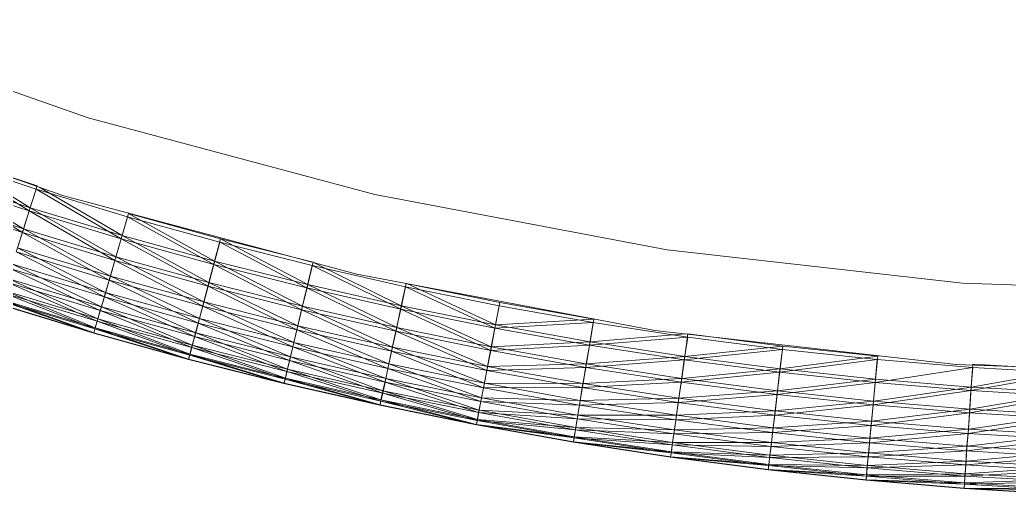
# Model space of a CAD drawing. Header units: millimetres. Extents: x -8546 to 211781, y -3000 to 31870.
# Drawn here: x -4469.49 to -4434.94, y 2509.88 to 2526.46 of the extents above; entities that cross this region are included whole.
import ezdxf

# ---------------------------------------------------------------- set-up
doc = ezdxf.new("R2010")
doc.units = ezdxf.units.MM
doc.layers.add('G-IMPT', color=8, linetype='Continuous', lineweight=9)
doc.layers.add('I-FURN', color=30, linetype='Continuous', lineweight=9)

# ---------------------------------------------------------------- blocks, each defined once
blk = doc.blocks.new('Artificial banana plant 1500mm - Family 4__C1-728657-Begane grond')
at = {"layer": 'G-IMPT'}
for p, q in [((-64.138, -130.414), (-54.338, -133.84)), ((-65.178, -133.068), (-55.188, -136.565)), ((-54.338, -133.84), (-44.328, -136.524)), ((-56.398, -137.094), (-59.328, -135.284)), ((-56.158, -136.327), (-59.328, -135.284)), ((-56.398, -137.094), (-59.328, -135.284)), ((-56.158, -136.327), (-59.328, -135.284)), ((-56.128, -136.213), (-59.288, -135.172)), ((-59.288, -135.172), (-56.368, -136.981)), ((-56.128, -136.213), (-59.288, -135.172)), ((-59.288, -135.172), (-56.368, -136.981)), ((-56.398, -137.094), (-59.588, -136.046)), ((-56.638, -137.843), (-59.588, -136.046)), ((-56.398, -137.094), (-59.588, -136.046)), ((-56.638, -137.843), (-59.588, -136.046)), ((-56.598, -137.719), (-59.548, -135.933)), ((-59.548, -135.933), (-56.368, -136.981)), ((-56.598, -137.719), (-59.548, -135.933)), ((-59.548, -135.933), (-56.368, -136.981)), ((-56.398, -137.094), (-56.158, -136.327)), ((-56.398, -137.094), (-56.158, -136.327)), ((-56.128, -136.213), (-56.368, -136.981)), ((-56.128, -136.213), (-56.368, -136.981)), ((-53.188, -138.067), (-56.158, -136.327)), ((-52.968, -137.294), (-56.158, -136.327)), ((-53.188, -138.067), (-56.158, -136.327)), ((-52.968, -137.294), (-56.158, -136.327)), ((-53.158, -137.952), (-56.033, -136.269)), ((-53.158, -137.952), (-56.033, -136.269)), ((-56.638, -137.843), (-59.848, -136.789)), ((-56.638, -137.843), (-59.848, -136.789)), ((-56.598, -137.719), (-59.798, -136.666)), ((-56.598, -137.719), (-59.798, -136.666)), ((-55.188, -136.565), (-44.958, -139.305)), ((-44.328, -136.524), (-34.128, -138.453)), ((-56.398, -137.094), (-56.638, -137.843)), ((-56.398, -137.094), (-56.638, -137.843)), ((-56.598, -137.719), (-56.368, -136.981)), ((-56.598, -137.719), (-56.368, -136.981)), ((-53.188, -138.067), (-56.398, -137.094)), ((-53.408, -138.821), (-56.398, -137.094)), ((-53.188, -138.067), (-56.398, -137.094)), ((-53.408, -138.821), (-56.398, -137.094)), ((-53.158, -137.952), (-56.368, -136.981)), ((-53.378, -138.696), (-56.368, -136.981)), ((-53.158, -137.952), (-56.368, -136.981)), ((-53.378, -138.696), (-56.368, -136.981)), ((-53.188, -138.067), (-52.968, -137.294)), ((-53.188, -138.067), (-52.968, -137.294)), ((-52.938, -137.179), (-53.158, -137.952)), ((-52.938, -137.179), (-53.158, -137.952)), ((-49.958, -138.963), (-52.968, -137.294)), ((-49.748, -138.185), (-52.968, -137.294)), ((-49.958, -138.963), (-52.968, -137.294)), ((-49.748, -138.185), (-52.968, -137.294)), ((-49.718, -138.07), (-52.938, -137.179)), ((-52.938, -137.179), (-49.928, -138.848)), ((-49.718, -138.07), (-52.938, -137.179)), ((-52.938, -137.179), (-49.928, -138.848)), ((-56.858, -138.527), (-56.638, -137.843)), ((-56.858, -138.527), (-56.638, -137.843)), ((-56.598, -137.719), (-56.808, -138.387)), ((-56.598, -137.719), (-56.808, -138.387)), ((-53.608, -139.51), (-56.638, -137.843)), ((-53.408, -138.821), (-56.638, -137.843)), ((-53.608, -139.51), (-56.638, -137.843)), ((-53.408, -138.821), (-56.638, -137.843)), ((-53.378, -138.696), (-56.598, -137.719)), ((-53.568, -139.369), (-56.598, -137.719)), ((-53.378, -138.696), (-56.598, -137.719)), ((-53.568, -139.369), (-56.598, -137.719)), ((-53.188, -138.067), (-53.408, -138.821)), ((-53.188, -138.067), (-53.408, -138.821)), ((-53.158, -137.952), (-53.378, -138.696)), ((-53.158, -137.952), (-53.378, -138.696)), ((-49.958, -138.963), (-53.188, -138.067)), ((-50.158, -139.722), (-53.188, -138.067)), ((-49.958, -138.963), (-53.188, -138.067)), ((-50.158, -139.722), (-53.188, -138.067)), ((-50.128, -139.597), (-53.158, -137.952)), ((-53.158, -137.952), (-49.928, -138.848)), ((-50.128, -139.597), (-53.158, -137.952)), ((-53.158, -137.952), (-49.928, -138.848)), ((-49.958, -138.963), (-49.748, -138.185)), ((-49.958, -138.963), (-49.748, -138.185)), ((-49.718, -138.07), (-49.928, -138.848)), ((-49.718, -138.07), (-49.928, -138.848)), ((-46.708, -139.784), (-49.748, -138.185)), ((-46.518, -139.001), (-49.748, -138.185)), ((-46.708, -139.784), (-49.748, -138.185)), ((-46.518, -139.001), (-49.748, -138.185)), ((-46.488, -138.886), (-49.718, -138.07)), ((-46.678, -139.668), (-49.718, -138.07)), ((-46.488, -138.886), (-49.718, -138.07)), ((-46.678, -139.668), (-49.718, -138.07)), ((-53.608, -139.51), (-56.858, -138.527)), ((-53.778, -140.1), (-56.858, -138.527)), ((-53.608, -139.51), (-56.858, -138.527)), ((-53.778, -140.1), (-56.858, -138.527)), ((-53.568, -139.369), (-56.808, -138.387)), ((-53.738, -139.944), (-56.808, -138.387)), ((-53.568, -139.369), (-56.808, -138.387)), ((-53.738, -139.944), (-56.808, -138.387)), ((-34.128, -138.453), (-23.818, -139.614)), ((-53.608, -139.51), (-53.408, -138.821)), ((-53.608, -139.51), (-53.408, -138.821)), ((-53.378, -138.696), (-53.568, -139.369)), ((-53.378, -138.696), (-53.568, -139.369)), ((-50.338, -140.416), (-53.408, -138.821)), ((-50.158, -139.722), (-53.408, -138.821)), ((-50.338, -140.416), (-53.408, -138.821)), ((-50.158, -139.722), (-53.408, -138.821)), ((-50.128, -139.597), (-53.378, -138.696)), ((-53.378, -138.696), (-50.308, -140.274)), ((-50.128, -139.597), (-53.378, -138.696)), ((-53.378, -138.696), (-50.308, -140.274)), ((-50.128, -139.597), (-49.928, -138.848)), ((-50.128, -139.597), (-49.928, -138.848)), ((-46.678, -139.668), (-49.928, -138.848)), ((-46.858, -140.421), (-49.928, -138.848)), ((-46.678, -139.668), (-49.928, -138.848)), ((-46.858, -140.421), (-49.928, -138.848)), ((-53.918, -140.571), (-57.038, -139.113)), ((-53.778, -140.1), (-57.038, -139.113)), ((-53.918, -140.571), (-57.038, -139.113)), ((-53.778, -140.1), (-57.038, -139.113)), ((-53.738, -139.944), (-56.988, -138.958)), ((-53.878, -140.442), (-56.988, -138.958)), ((-53.738, -139.944), (-56.988, -138.958)), ((-53.878, -140.442), (-56.988, -138.958)), ((-49.958, -138.963), (-50.158, -139.722)), ((-49.958, -138.963), (-50.158, -139.722)), ((-46.708, -139.784), (-49.958, -138.963)), ((-46.888, -140.547), (-49.958, -138.963)), ((-46.708, -139.784), (-49.958, -138.963)), ((-46.888, -140.547), (-49.958, -138.963)), ((-46.708, -139.784), (-46.518, -139.001)), ((-46.708, -139.784), (-46.518, -139.001)), ((-46.488, -138.886), (-46.678, -139.668)), ((-46.488, -138.886), (-46.678, -139.668)), ((-43.428, -140.528), (-46.518, -139.001)), ((-43.258, -139.741), (-46.518, -139.001)), ((-43.428, -140.528), (-46.518, -139.001)), ((-43.258, -139.741), (-46.518, -139.001)), ((-46.449, -138.905), (-43.408, -140.412)), ((-46.449, -138.905), (-43.408, -140.412)), ((-53.878, -140.442), (-57.148, -139.452)), ((-54.008, -140.866), (-57.148, -139.452)), ((-53.878, -140.442), (-57.148, -139.452)), ((-54.008, -140.866), (-57.148, -139.452)), ((-53.608, -139.51), (-53.778, -140.1)), ((-53.608, -139.51), (-53.778, -140.1)), ((-53.568, -139.369), (-53.738, -139.944)), ((-53.568, -139.369), (-53.738, -139.944)), ((-50.338, -140.416), (-53.608, -139.51)), ((-50.498, -141.01), (-53.608, -139.51)), ((-50.338, -140.416), (-53.608, -139.51)), ((-50.498, -141.01), (-53.608, -139.51)), ((-50.458, -140.853), (-53.568, -139.369)), ((-53.568, -139.369), (-50.308, -140.274)), ((-50.458, -140.853), (-53.568, -139.369)), ((-53.568, -139.369), (-50.308, -140.274)), ((-44.958, -139.305), (-34.558, -141.273)), ((-54.008, -140.866), (-57.278, -139.874)), ((-54.098, -141.179), (-57.278, -139.874)), ((-54.008, -140.866), (-57.278, -139.874)), ((-54.098, -141.179), (-57.278, -139.874)), ((-53.918, -140.571), (-57.188, -139.581)), ((-54.028, -140.944), (-57.188, -139.581)), ((-53.918, -140.571), (-57.188, -139.581)), ((-54.028, -140.944), (-57.188, -139.581)), ((-50.338, -140.416), (-50.158, -139.722)), ((-50.338, -140.416), (-50.158, -139.722)), ((-50.128, -139.597), (-50.308, -140.274)), ((-50.128, -139.597), (-50.308, -140.274)), ((-47.058, -141.245), (-50.158, -139.722)), ((-46.888, -140.547), (-50.158, -139.722)), ((-47.058, -141.245), (-50.158, -139.722)), ((-46.888, -140.547), (-50.158, -139.722)), ((-46.858, -140.421), (-50.128, -139.597)), ((-47.018, -141.102), (-50.128, -139.597)), ((-46.858, -140.421), (-50.128, -139.597)), ((-47.018, -141.102), (-50.128, -139.597)), ((-46.708, -139.784), (-46.888, -140.547)), ((-46.708, -139.784), (-46.888, -140.547)), ((-46.678, -139.668), (-46.858, -140.421)), ((-46.678, -139.668), (-46.858, -140.421)), ((-43.428, -140.528), (-46.708, -139.784)), ((-43.598, -141.296), (-46.708, -139.784)), ((-43.428, -140.528), (-46.708, -139.784)), ((-43.598, -141.296), (-46.708, -139.784)), ((-43.568, -141.169), (-46.678, -139.668)), ((-46.678, -139.668), (-43.408, -140.412)), ((-43.568, -141.169), (-46.678, -139.668)), ((-46.678, -139.668), (-43.408, -140.412)), ((-43.428, -140.528), (-43.258, -139.741)), ((-43.428, -140.528), (-43.258, -139.741)), ((-43.238, -139.625), (-43.408, -140.412)), ((-43.238, -139.625), (-43.408, -140.412)), ((-40.148, -141.195), (-43.258, -139.741)), ((-39.988, -140.405), (-43.258, -139.741)), ((-40.148, -141.195), (-43.258, -139.741)), ((-39.988, -140.405), (-43.258, -139.741)), ((-39.968, -140.288), (-43.238, -139.625)), ((-39.968, -140.288), (-43.238, -139.625)), ((-40.118, -141.078), (-43.22, -139.633)), ((-40.118, -141.078), (-43.22, -139.633)), ((-23.818, -139.614), (-13.458, -140.002)), ((-54.108, -141.218), (-57.388, -140.223)), ((-54.148, -141.361), (-57.388, -140.223)), ((-54.108, -141.218), (-57.388, -140.223)), ((-54.148, -141.361), (-57.388, -140.223)), ((-54.098, -141.179), (-57.378, -140.184)), ((-54.148, -141.349), (-57.378, -140.184)), ((-54.098, -141.179), (-57.378, -140.184)), ((-54.148, -141.349), (-57.378, -140.184)), ((-54.108, -141.218), (-57.308, -139.951)), ((-54.028, -140.944), (-57.308, -139.951)), ((-54.108, -141.218), (-57.308, -139.951)), ((-54.028, -140.944), (-57.308, -139.951)), ((-53.918, -140.571), (-53.778, -140.1)), ((-53.918, -140.571), (-53.778, -140.1)), ((-53.738, -139.944), (-53.878, -140.442)), ((-53.738, -139.944), (-53.878, -140.442)), ((-50.628, -141.484), (-53.778, -140.1)), ((-50.498, -141.01), (-53.778, -140.1)), ((-50.628, -141.484), (-53.778, -140.1)), ((-50.498, -141.01), (-53.778, -140.1)), ((-50.458, -140.853), (-53.738, -139.944)), ((-53.738, -139.944), (-50.588, -141.354)), ((-50.458, -140.853), (-53.738, -139.944)), ((-53.738, -139.944), (-50.588, -141.354)), ((-54.148, -141.361), (-57.438, -140.364)), ((-54.148, -141.361), (-57.438, -140.364)), ((-54.148, -141.349), (-57.428, -140.353)), ((-54.148, -141.361), (-57.428, -140.353)), ((-54.148, -141.349), (-57.428, -140.353)), ((-54.148, -141.361), (-57.428, -140.353)), ((-53.918, -140.571), (-54.028, -140.944)), ((-53.918, -140.571), (-54.028, -140.944)), ((-53.878, -140.442), (-54.008, -140.866)), ((-53.878, -140.442), (-54.008, -140.866)), ((-50.728, -141.86), (-53.918, -140.571)), ((-53.918, -140.571), (-50.628, -141.484)), ((-50.728, -141.86), (-53.918, -140.571)), ((-53.918, -140.571), (-50.628, -141.484)), ((-53.878, -140.442), (-50.708, -141.781)), ((-53.878, -140.442), (-50.588, -141.354)), ((-53.878, -140.442), (-50.708, -141.781)), ((-53.878, -140.442), (-50.588, -141.354)), ((-50.338, -140.416), (-50.498, -141.01)), ((-50.338, -140.416), (-50.498, -141.01)), ((-50.458, -140.853), (-50.308, -140.274)), ((-50.458, -140.853), (-50.308, -140.274)), ((-47.058, -141.245), (-50.338, -140.416)), ((-47.198, -141.843), (-50.338, -140.416)), ((-47.058, -141.245), (-50.338, -140.416)), ((-47.198, -141.843), (-50.338, -140.416)), ((-47.018, -141.102), (-50.308, -140.274)), ((-47.158, -141.685), (-50.308, -140.274)), ((-47.018, -141.102), (-50.308, -140.274)), ((-47.158, -141.685), (-50.308, -140.274)), ((-47.058, -141.245), (-46.888, -140.547)), ((-47.058, -141.245), (-46.888, -140.547)), ((-46.858, -140.421), (-47.018, -141.102)), ((-46.858, -140.421), (-47.018, -141.102)), ((-43.748, -141.997), (-46.888, -140.547)), ((-43.598, -141.296), (-46.888, -140.547)), ((-43.748, -141.997), (-46.888, -140.547)), ((-43.598, -141.296), (-46.888, -140.547)), ((-43.568, -141.169), (-46.858, -140.421)), ((-46.858, -140.421), (-43.718, -141.854)), ((-43.568, -141.169), (-46.858, -140.421)), ((-46.858, -140.421), (-43.718, -141.854)), ((-43.428, -140.528), (-43.598, -141.296)), ((-43.428, -140.528), (-43.598, -141.296)), ((-43.568, -141.169), (-43.408, -140.412)), ((-43.568, -141.169), (-43.408, -140.412)), ((-40.288, -141.967), (-43.428, -140.528)), ((-40.148, -141.195), (-43.428, -140.528)), ((-40.288, -141.967), (-43.428, -140.528)), ((-40.148, -141.195), (-43.428, -140.528)), ((-40.268, -141.839), (-43.408, -140.412)), ((-40.118, -141.078), (-43.408, -140.412)), ((-40.268, -141.839), (-43.408, -140.412)), ((-40.118, -141.078), (-43.408, -140.412)), ((-40.148, -141.195), (-39.988, -140.405)), ((-40.148, -141.195), (-39.988, -140.405)), ((-39.968, -140.288), (-40.118, -141.078)), ((-39.968, -140.288), (-40.118, -141.078)), ((-39.988, -140.405), (-36.708, -140.991)), ((-39.988, -140.405), (-36.708, -140.991)), ((-39.968, -140.288), (-36.688, -140.874)), ((-39.968, -140.288), (-36.688, -140.874)), ((-54.108, -141.218), (-54.028, -140.944)), ((-54.108, -141.218), (-54.028, -140.944)), ((-54.008, -140.866), (-54.098, -141.179)), ((-54.008, -140.866), (-54.098, -141.179)), ((-50.798, -142.136), (-54.028, -140.944)), ((-50.728, -141.86), (-54.028, -140.944)), ((-50.798, -142.136), (-54.028, -140.944)), ((-50.728, -141.86), (-54.028, -140.944)), ((-54.008, -140.866), (-50.708, -141.781)), ((-54.008, -140.866), (-50.788, -142.096)), ((-54.008, -140.866), (-50.708, -141.781)), ((-54.008, -140.866), (-50.788, -142.096)), ((-50.458, -140.853), (-50.588, -141.354)), ((-50.458, -140.853), (-50.588, -141.354)), ((-47.158, -141.685), (-50.458, -140.853)), ((-47.278, -142.189), (-50.458, -140.853)), ((-47.158, -141.685), (-50.458, -140.853)), ((-47.278, -142.189), (-50.458, -140.853)), ((-36.688, -140.874), (-40.118, -141.078)), ((-36.688, -140.874), (-40.118, -141.078)), ((-36.688, -140.874), (-36.818, -141.668)), ((-36.688, -140.874), (-36.818, -141.668)), ((-54.098, -141.179), (-54.148, -141.349)), ((-54.098, -141.179), (-54.148, -141.349)), ((-54.108, -141.218), (-54.148, -141.361)), ((-54.108, -141.218), (-54.148, -141.361)), ((-50.838, -142.279), (-54.108, -141.218)), ((-54.108, -141.218), (-50.798, -142.136)), ((-50.838, -142.279), (-54.108, -141.218)), ((-54.108, -141.218), (-50.798, -142.136)), ((-54.098, -141.179), (-50.838, -142.267)), ((-54.098, -141.179), (-50.788, -142.096)), ((-54.098, -141.179), (-50.838, -142.267)), ((-54.098, -141.179), (-50.788, -142.096)), ((-50.628, -141.484), (-50.498, -141.01)), ((-50.628, -141.484), (-50.498, -141.01)), ((-47.308, -142.32), (-50.498, -141.01)), ((-47.198, -141.843), (-50.498, -141.01)), ((-47.308, -142.32), (-50.498, -141.01)), ((-47.198, -141.843), (-50.498, -141.01)), ((-47.058, -141.245), (-47.198, -141.843)), ((-47.058, -141.245), (-47.198, -141.843)), ((-47.018, -141.102), (-47.158, -141.685)), ((-47.018, -141.102), (-47.158, -141.685)), ((-43.748, -141.997), (-47.058, -141.245)), ((-43.878, -142.598), (-47.058, -141.245)), ((-43.748, -141.997), (-47.058, -141.245)), ((-43.878, -142.598), (-47.058, -141.245)), ((-43.848, -142.439), (-47.018, -141.102)), ((-47.018, -141.102), (-43.718, -141.854)), ((-43.848, -142.439), (-47.018, -141.102)), ((-47.018, -141.102), (-43.718, -141.854)), ((-43.748, -141.997), (-43.598, -141.296)), ((-43.748, -141.997), (-43.598, -141.296)), ((-43.568, -141.169), (-43.718, -141.854)), ((-43.568, -141.169), (-43.718, -141.854)), ((-40.428, -142.671), (-43.598, -141.296)), ((-40.288, -141.967), (-43.598, -141.296)), ((-40.428, -142.671), (-43.598, -141.296)), ((-40.288, -141.967), (-43.598, -141.296)), ((-40.268, -141.839), (-43.568, -141.169)), ((-40.398, -142.527), (-43.568, -141.169)), ((-40.268, -141.839), (-43.568, -141.169)), ((-40.398, -142.527), (-43.568, -141.169)), ((-40.288, -141.967), (-40.148, -141.195)), ((-40.288, -141.967), (-40.148, -141.195)), ((-40.268, -141.839), (-40.118, -141.078)), ((-40.268, -141.839), (-40.118, -141.078)), ((-40.148, -141.195), (-36.708, -140.991)), ((-40.148, -141.195), (-36.708, -140.991)), ((-36.838, -141.785), (-40.148, -141.195)), ((-36.838, -141.785), (-40.148, -141.195)), ((-36.818, -141.668), (-40.118, -141.078)), ((-36.818, -141.668), (-40.118, -141.078)), ((-36.838, -141.785), (-36.708, -140.991)), ((-36.838, -141.785), (-36.708, -140.991)), ((-33.408, -141.501), (-36.708, -140.991)), ((-33.408, -141.501), (-36.708, -140.991)), ((-34.558, -141.273), (-24.038, -142.458)), ((-54.148, -141.349), (-50.838, -142.267)), ((-54.148, -141.349), (-50.838, -142.279)), ((-54.148, -141.349), (-54.148, -141.361)), ((-54.148, -141.349), (-50.838, -142.267)), ((-54.148, -141.349), (-50.838, -142.279)), ((-54.148, -141.349), (-54.148, -141.361)), ((-50.838, -142.279), (-54.148, -141.361)), ((-50.838, -142.279), (-54.148, -141.361)), ((-50.728, -141.86), (-50.628, -141.484)), ((-50.728, -141.86), (-50.628, -141.484)), ((-50.708, -141.781), (-50.588, -141.354)), ((-50.708, -141.781), (-50.588, -141.354)), ((-47.308, -142.32), (-50.628, -141.484)), ((-47.408, -142.698), (-50.628, -141.484)), ((-47.308, -142.32), (-50.628, -141.484)), ((-47.408, -142.698), (-50.628, -141.484)), ((-47.278, -142.189), (-50.588, -141.354)), ((-47.388, -142.619), (-50.588, -141.354)), ((-47.278, -142.189), (-50.588, -141.354)), ((-47.388, -142.619), (-50.588, -141.354)), ((-33.408, -141.501), (-36.838, -141.785)), ((-33.408, -141.501), (-36.838, -141.785)), ((-33.501, -141.392), (-36.818, -141.668)), ((-33.501, -141.392), (-36.818, -141.668)), ((-33.528, -142.298), (-33.408, -141.501)), ((-33.528, -142.298), (-33.408, -141.501)), ((-33.398, -141.383), (-33.508, -142.18)), ((-33.398, -141.383), (-33.508, -142.18)), ((-33.408, -141.501), (-30.098, -141.933)), ((-33.408, -141.501), (-30.098, -141.933)), ((-33.398, -141.383), (-30.088, -141.815)), ((-33.398, -141.383), (-30.088, -141.815)), ((-50.798, -142.136), (-50.728, -141.86)), ((-50.798, -142.136), (-50.728, -141.86)), ((-50.708, -141.781), (-50.788, -142.096)), ((-50.708, -141.781), (-50.788, -142.096)), ((-47.468, -142.975), (-50.728, -141.86)), ((-47.408, -142.698), (-50.728, -141.86)), ((-47.468, -142.975), (-50.728, -141.86)), ((-47.408, -142.698), (-50.728, -141.86)), ((-47.388, -142.619), (-50.708, -141.781)), ((-47.458, -142.935), (-50.708, -141.781)), ((-47.388, -142.619), (-50.708, -141.781)), ((-47.458, -142.935), (-50.708, -141.781)), ((-47.308, -142.32), (-47.198, -141.843)), ((-47.308, -142.32), (-47.198, -141.843)), ((-47.158, -141.685), (-47.278, -142.189)), ((-47.158, -141.685), (-47.278, -142.189)), ((-43.978, -143.078), (-47.198, -141.843)), ((-43.878, -142.598), (-47.198, -141.843)), ((-43.978, -143.078), (-47.198, -141.843)), ((-43.878, -142.598), (-47.198, -141.843)), ((-43.848, -142.439), (-47.158, -141.685)), ((-47.158, -141.685), (-43.948, -142.946)), ((-43.848, -142.439), (-47.158, -141.685)), ((-47.158, -141.685), (-43.948, -142.946)), ((-43.848, -142.439), (-43.718, -141.854)), ((-43.848, -142.439), (-43.718, -141.854)), ((-40.508, -143.115), (-43.718, -141.854)), ((-40.398, -142.527), (-43.718, -141.854)), ((-40.508, -143.115), (-43.718, -141.854)), ((-40.398, -142.527), (-43.718, -141.854)), ((-40.428, -142.671), (-40.288, -141.967)), ((-40.428, -142.671), (-40.288, -141.967)), ((-40.268, -141.839), (-40.398, -142.527)), ((-40.268, -141.839), (-40.398, -142.527)), ((-36.838, -141.785), (-40.288, -141.967)), ((-36.838, -141.785), (-40.288, -141.967)), ((-40.288, -141.967), (-36.968, -142.56)), ((-40.288, -141.967), (-36.968, -142.56)), ((-36.818, -141.668), (-40.268, -141.839)), ((-36.818, -141.668), (-40.268, -141.839)), ((-40.268, -141.839), (-36.948, -142.431)), ((-40.268, -141.839), (-36.948, -142.431)), ((-36.838, -141.785), (-36.968, -142.56)), ((-36.838, -141.785), (-36.968, -142.56)), ((-36.818, -141.668), (-36.948, -142.431)), ((-36.818, -141.668), (-36.948, -142.431)), ((-33.528, -142.298), (-36.838, -141.785)), ((-33.528, -142.298), (-36.838, -141.785)), ((-33.508, -142.18), (-36.818, -141.668)), ((-33.508, -142.18), (-36.818, -141.668)), ((-33.528, -142.298), (-30.098, -141.933)), ((-33.528, -142.298), (-30.098, -141.933)), ((-30.088, -141.815), (-33.508, -142.18)), ((-30.088, -141.815), (-33.508, -142.18)), ((-30.198, -142.732), (-30.098, -141.933)), ((-30.198, -142.732), (-30.098, -141.933)), ((-30.088, -141.815), (-30.178, -142.614)), ((-30.088, -141.815), (-30.178, -142.614)), ((-26.788, -142.287), (-30.098, -141.933)), ((-26.788, -142.287), (-30.098, -141.933)), ((-26.768, -142.169), (-30.088, -141.815)), ((-26.768, -142.169), (-30.088, -141.815)), ((-50.838, -142.267), (-50.788, -142.096)), ((-50.838, -142.267), (-50.788, -142.096)), ((-50.838, -142.279), (-50.798, -142.136)), ((-50.838, -142.279), (-50.798, -142.136)), ((-47.498, -143.107), (-50.838, -142.267)), ((-47.508, -143.119), (-50.838, -142.267)), ((-50.838, -142.267), (-50.838, -142.279)), ((-47.498, -143.107), (-50.838, -142.267)), ((-47.508, -143.119), (-50.838, -142.267)), ((-50.838, -142.267), (-50.838, -142.279)), ((-47.508, -143.119), (-50.838, -142.279)), ((-47.508, -143.119), (-50.838, -142.279)), ((-47.468, -142.975), (-50.798, -142.136)), ((-47.508, -143.119), (-50.798, -142.136)), ((-47.468, -142.975), (-50.798, -142.136)), ((-47.508, -143.119), (-50.798, -142.136)), ((-47.458, -142.935), (-50.788, -142.096)), ((-47.498, -143.107), (-50.788, -142.096)), ((-47.458, -142.935), (-50.788, -142.096)), ((-47.498, -143.107), (-50.788, -142.096)), ((-47.308, -142.32), (-47.408, -142.698)), ((-47.308, -142.32), (-47.408, -142.698)), ((-47.278, -142.189), (-47.388, -142.619)), ((-47.278, -142.189), (-47.388, -142.619)), ((-44.058, -143.457), (-47.308, -142.32)), ((-47.308, -142.32), (-43.978, -143.078)), ((-44.058, -143.457), (-47.308, -142.32)), ((-47.308, -142.32), (-43.978, -143.078)), ((-47.278, -142.189), (-44.048, -143.378)), ((-47.278, -142.189), (-43.948, -142.946)), ((-47.278, -142.189), (-44.048, -143.378)), ((-47.278, -142.189), (-43.948, -142.946)), ((-43.748, -141.997), (-43.878, -142.598)), ((-43.748, -141.997), (-43.878, -142.598)), ((-40.538, -143.275), (-43.748, -141.997)), ((-40.428, -142.671), (-43.748, -141.997)), ((-40.538, -143.275), (-43.748, -141.997)), ((-40.428, -142.671), (-43.748, -141.997)), ((-33.528, -142.298), (-36.968, -142.56)), ((-33.528, -142.298), (-36.968, -142.56)), ((-33.508, -142.18), (-36.948, -142.431)), ((-33.508, -142.18), (-36.948, -142.431)), ((-33.638, -143.075), (-33.528, -142.298)), ((-33.638, -143.075), (-33.528, -142.298)), ((-33.618, -142.946), (-33.508, -142.18)), ((-33.618, -142.946), (-33.508, -142.18)), ((-30.198, -142.732), (-33.528, -142.298)), ((-30.198, -142.732), (-33.528, -142.298)), ((-30.178, -142.614), (-33.508, -142.18)), ((-30.178, -142.614), (-33.508, -142.18)), ((-26.788, -142.287), (-30.198, -142.732)), ((-26.788, -142.287), (-30.198, -142.732)), ((-26.768, -142.169), (-30.178, -142.614)), ((-26.768, -142.169), (-30.178, -142.614)), ((-26.858, -143.089), (-26.788, -142.287)), ((-26.858, -143.089), (-26.788, -142.287)), ((-26.768, -142.169), (-26.848, -142.97)), ((-26.768, -142.169), (-26.848, -142.97)), ((-26.788, -142.287), (-23.458, -142.563)), ((-26.788, -142.287), (-23.458, -142.563)), ((-47.388, -142.619), (-47.458, -142.935)), ((-47.388, -142.619), (-47.458, -142.935)), ((-47.388, -142.619), (-44.048, -143.378)), ((-47.388, -142.619), (-44.118, -143.696)), ((-47.388, -142.619), (-44.048, -143.378)), ((-47.388, -142.619), (-44.118, -143.696)), ((-43.978, -143.078), (-43.878, -142.598)), ((-43.978, -143.078), (-43.878, -142.598)), ((-43.848, -142.439), (-43.948, -142.946)), ((-43.848, -142.439), (-43.948, -142.946)), ((-40.628, -143.757), (-43.878, -142.598)), ((-40.538, -143.275), (-43.878, -142.598)), ((-40.628, -143.757), (-43.878, -142.598)), ((-40.538, -143.275), (-43.878, -142.598)), ((-40.508, -143.115), (-43.848, -142.439)), ((-40.608, -143.625), (-43.848, -142.439)), ((-40.508, -143.115), (-43.848, -142.439)), ((-40.608, -143.625), (-43.848, -142.439)), ((-40.538, -143.275), (-40.428, -142.671)), ((-40.538, -143.275), (-40.428, -142.671)), ((-40.508, -143.115), (-40.398, -142.527)), ((-40.508, -143.115), (-40.398, -142.527)), ((-40.428, -142.671), (-36.968, -142.56)), ((-40.428, -142.671), (-36.968, -142.56)), ((-37.088, -143.268), (-40.428, -142.671)), ((-37.088, -143.268), (-40.428, -142.671)), ((-36.948, -142.431), (-40.398, -142.527)), ((-36.948, -142.431), (-40.398, -142.527)), ((-37.058, -143.123), (-40.398, -142.527)), ((-37.058, -143.123), (-40.398, -142.527)), ((-37.088, -143.268), (-36.968, -142.56)), ((-37.088, -143.268), (-36.968, -142.56)), ((-36.948, -142.431), (-37.058, -143.123)), ((-36.948, -142.431), (-37.058, -143.123)), ((-33.638, -143.075), (-36.968, -142.56)), ((-33.638, -143.075), (-36.968, -142.56)), ((-33.618, -142.946), (-36.948, -142.431)), ((-33.618, -142.946), (-36.948, -142.431)), ((-30.178, -142.614), (-33.618, -142.946)), ((-30.178, -142.614), (-33.618, -142.946)), ((-30.178, -142.614), (-30.268, -143.383)), ((-30.178, -142.614), (-30.268, -143.383)), ((-26.848, -142.97), (-30.178, -142.614)), ((-26.848, -142.97), (-30.178, -142.614)), ((-26.858, -143.089), (-23.458, -142.563)), ((-26.858, -143.089), (-23.458, -142.563)), ((-24.038, -142.458), (-13.458, -142.854)), ((-23.518, -143.366), (-23.458, -142.563)), ((-23.518, -143.366), (-23.458, -142.563)), ((-23.448, -142.445), (-23.508, -143.248)), ((-23.448, -142.445), (-23.508, -143.248)), ((-20.118, -142.642), (-23.508, -143.248)), ((-20.118, -142.642), (-23.508, -143.248)), ((-20.128, -142.761), (-23.458, -142.563)), ((-20.128, -142.761), (-23.458, -142.563)), ((-20.118, -142.642), (-23.448, -142.445)), ((-20.118, -142.642), (-23.448, -142.445)), ((-47.468, -142.975), (-47.508, -143.119)), ((-47.468, -142.975), (-47.508, -143.119)), ((-47.458, -142.935), (-47.498, -143.107)), ((-47.458, -142.935), (-47.498, -143.107)), ((-47.468, -142.975), (-47.408, -142.698)), ((-47.468, -142.975), (-47.408, -142.698)), ((-44.158, -143.881), (-47.468, -142.975)), ((-47.468, -142.975), (-44.118, -143.737)), ((-44.158, -143.881), (-47.468, -142.975)), ((-47.468, -142.975), (-44.118, -143.737)), ((-47.458, -142.935), (-44.148, -143.869)), ((-47.458, -142.935), (-44.118, -143.696)), ((-47.458, -142.935), (-44.148, -143.869)), ((-47.458, -142.935), (-44.118, -143.696)), ((-44.118, -143.737), (-47.408, -142.698)), ((-44.058, -143.457), (-47.408, -142.698)), ((-44.118, -143.737), (-47.408, -142.698)), ((-44.058, -143.457), (-47.408, -142.698)), ((-44.048, -143.378), (-43.948, -142.946)), ((-44.048, -143.378), (-43.948, -142.946)), ((-40.688, -144.059), (-43.948, -142.946)), ((-40.608, -143.625), (-43.948, -142.946)), ((-40.688, -144.059), (-43.948, -142.946)), ((-40.608, -143.625), (-43.948, -142.946)), ((-33.618, -142.946), (-37.058, -143.123)), ((-33.618, -142.946), (-37.058, -143.123)), ((-33.618, -142.946), (-33.718, -143.64)), ((-33.618, -142.946), (-33.718, -143.64)), ((-30.198, -142.732), (-33.638, -143.075)), ((-30.198, -142.732), (-33.638, -143.075)), ((-33.618, -142.946), (-30.268, -143.383)), ((-33.618, -142.946), (-30.268, -143.383)), ((-30.198, -142.732), (-30.288, -143.512)), ((-30.198, -142.732), (-30.288, -143.512)), ((-26.848, -142.97), (-30.268, -143.383)), ((-26.848, -142.97), (-30.268, -143.383)), ((-26.858, -143.089), (-30.198, -142.732)), ((-26.858, -143.089), (-30.198, -142.732)), ((-26.918, -143.741), (-26.848, -142.97)), ((-26.918, -143.741), (-26.848, -142.97)), ((-23.508, -143.248), (-26.848, -142.97)), ((-23.508, -143.248), (-26.848, -142.97)), ((-20.128, -142.761), (-23.518, -143.366)), ((-20.128, -142.761), (-23.518, -143.366)), ((-47.498, -143.107), (-47.508, -143.119)), ((-47.498, -143.107), (-47.508, -143.119)), ((-44.158, -143.881), (-47.508, -143.119)), ((-44.158, -143.881), (-47.508, -143.119)), ((-47.498, -143.107), (-44.148, -143.869)), ((-47.498, -143.107), (-44.158, -143.881)), ((-47.498, -143.107), (-44.148, -143.869)), ((-47.498, -143.107), (-44.158, -143.881)), ((-44.058, -143.457), (-43.978, -143.078)), ((-44.058, -143.457), (-43.978, -143.078)), ((-40.708, -144.139), (-43.978, -143.078)), ((-40.628, -143.757), (-43.978, -143.078)), ((-40.708, -144.139), (-43.978, -143.078)), ((-40.628, -143.757), (-43.978, -143.078)), ((-40.628, -143.757), (-40.538, -143.275)), ((-40.628, -143.757), (-40.538, -143.275)), ((-40.508, -143.115), (-40.608, -143.625)), ((-40.508, -143.115), (-40.608, -143.625)), ((-37.088, -143.268), (-40.538, -143.275)), ((-37.088, -143.268), (-40.538, -143.275)), ((-40.538, -143.275), (-37.188, -143.874)), ((-40.538, -143.275), (-37.188, -143.874)), ((-37.058, -143.123), (-40.508, -143.115)), ((-40.508, -143.115), (-37.158, -143.714)), ((-37.058, -143.123), (-40.508, -143.115)), ((-40.508, -143.115), (-37.158, -143.714)), ((-37.088, -143.268), (-37.188, -143.874)), ((-37.088, -143.268), (-37.188, -143.874)), ((-37.058, -143.123), (-37.158, -143.714)), ((-37.058, -143.123), (-37.158, -143.714)), ((-33.638, -143.075), (-37.088, -143.268)), ((-33.638, -143.075), (-37.088, -143.268)), ((-33.738, -143.786), (-37.088, -143.268)), ((-33.738, -143.786), (-37.088, -143.268)), ((-33.718, -143.64), (-37.058, -143.123)), ((-33.718, -143.64), (-37.058, -143.123)), ((-33.738, -143.786), (-33.638, -143.075)), ((-33.738, -143.786), (-33.638, -143.075)), ((-33.638, -143.075), (-30.288, -143.512)), ((-33.638, -143.075), (-30.288, -143.512)), ((-26.858, -143.089), (-30.288, -143.512)), ((-26.858, -143.089), (-30.288, -143.512)), ((-26.928, -143.87), (-26.858, -143.089)), ((-26.928, -143.87), (-26.858, -143.089)), ((-23.518, -143.366), (-26.928, -143.87)), ((-23.518, -143.366), (-26.928, -143.87)), ((-23.508, -143.248), (-26.918, -143.741)), ((-23.508, -143.248), (-26.918, -143.741)), ((-23.518, -143.366), (-26.858, -143.089)), ((-23.518, -143.366), (-26.858, -143.089)), ((-23.518, -143.366), (-23.568, -144.149)), ((-23.518, -143.366), (-23.568, -144.149)), ((-23.508, -143.248), (-23.558, -144.02)), ((-23.508, -143.248), (-23.558, -144.02)), ((-20.168, -143.565), (-23.518, -143.366)), ((-20.168, -143.565), (-23.518, -143.366)), ((-20.158, -143.446), (-23.508, -143.248)), ((-20.158, -143.446), (-23.508, -143.248)), ((-44.148, -143.869), (-44.118, -143.696)), ((-44.148, -143.869), (-44.118, -143.696)), ((-44.048, -143.378), (-44.118, -143.696)), ((-44.048, -143.378), (-44.118, -143.696)), ((-44.118, -143.737), (-44.058, -143.457)), ((-44.118, -143.737), (-44.058, -143.457)), ((-40.788, -144.552), (-44.118, -143.696)), ((-40.748, -144.379), (-44.118, -143.696)), ((-40.788, -144.552), (-44.118, -143.696)), ((-40.748, -144.379), (-44.118, -143.696)), ((-40.758, -144.419), (-44.058, -143.457)), ((-40.708, -144.139), (-44.058, -143.457)), ((-40.758, -144.419), (-44.058, -143.457)), ((-40.708, -144.139), (-44.058, -143.457)), ((-40.688, -144.059), (-44.048, -143.378)), ((-40.748, -144.379), (-44.048, -143.378)), ((-40.688, -144.059), (-44.048, -143.378)), ((-40.748, -144.379), (-44.048, -143.378)), ((-40.688, -144.059), (-40.608, -143.625)), ((-40.688, -144.059), (-40.608, -143.625)), ((-37.158, -143.714), (-40.608, -143.625)), ((-37.248, -144.225), (-40.608, -143.625)), ((-37.158, -143.714), (-40.608, -143.625)), ((-37.248, -144.225), (-40.608, -143.625)), ((-37.158, -143.714), (-37.248, -144.225)), ((-37.158, -143.714), (-37.248, -144.225)), ((-33.718, -143.64), (-37.158, -143.714)), ((-33.718, -143.64), (-37.158, -143.714)), ((-33.798, -144.233), (-37.158, -143.714)), ((-33.798, -144.233), (-37.158, -143.714)), ((-33.798, -144.233), (-33.718, -143.64)), ((-33.798, -144.233), (-33.718, -143.64)), ((-33.738, -143.786), (-30.288, -143.512)), ((-33.738, -143.786), (-30.288, -143.512)), ((-30.268, -143.383), (-33.718, -143.64)), ((-30.268, -143.383), (-33.718, -143.64)), ((-30.358, -144.079), (-33.718, -143.64)), ((-30.358, -144.079), (-33.718, -143.64)), ((-30.368, -144.225), (-30.288, -143.512)), ((-30.368, -144.225), (-30.288, -143.512)), ((-30.268, -143.383), (-30.358, -144.079)), ((-30.268, -143.383), (-30.358, -144.079)), ((-26.928, -143.87), (-30.288, -143.512)), ((-26.928, -143.87), (-30.288, -143.512)), ((-26.918, -143.741), (-30.268, -143.383)), ((-26.918, -143.741), (-30.268, -143.383)), ((-20.168, -143.565), (-23.568, -144.149)), ((-20.168, -143.565), (-23.568, -144.149)), ((-20.158, -143.446), (-23.558, -144.02)), ((-20.158, -143.446), (-23.558, -144.02)), ((-44.158, -143.881), (-44.118, -143.737)), ((-44.158, -143.881), (-44.118, -143.737)), ((-44.148, -143.869), (-44.158, -143.881)), ((-44.148, -143.869), (-44.158, -143.881)), ((-40.788, -144.565), (-44.158, -143.881)), ((-40.788, -144.565), (-44.158, -143.881)), ((-40.788, -144.552), (-44.158, -143.881)), ((-40.788, -144.552), (-44.158, -143.881)), ((-40.788, -144.552), (-44.148, -143.869)), ((-40.788, -144.552), (-44.148, -143.869)), ((-40.788, -144.565), (-44.118, -143.737)), ((-40.758, -144.419), (-44.118, -143.737)), ((-40.788, -144.565), (-44.118, -143.737)), ((-40.758, -144.419), (-44.118, -143.737)), ((-40.688, -144.059), (-40.748, -144.379)), ((-40.688, -144.059), (-40.748, -144.379)), ((-40.708, -144.139), (-40.628, -143.757)), ((-40.708, -144.139), (-40.628, -143.757)), ((-37.248, -144.225), (-40.688, -144.059)), ((-40.688, -144.059), (-37.318, -144.661)), ((-37.248, -144.225), (-40.688, -144.059)), ((-40.688, -144.059), (-37.318, -144.661)), ((-40.628, -143.757), (-37.268, -144.358)), ((-40.628, -143.757), (-37.188, -143.874)), ((-40.628, -143.757), (-37.268, -144.358)), ((-40.628, -143.757), (-37.188, -143.874)), ((-37.268, -144.358), (-37.188, -143.874)), ((-37.268, -144.358), (-37.188, -143.874)), ((-33.738, -143.786), (-37.188, -143.874)), ((-33.738, -143.786), (-37.188, -143.874)), ((-33.818, -144.394), (-37.188, -143.874)), ((-33.818, -144.394), (-37.188, -143.874)), ((-33.818, -144.394), (-33.738, -143.786)), ((-33.818, -144.394), (-33.738, -143.786)), ((-30.368, -144.225), (-33.738, -143.786)), ((-30.368, -144.225), (-33.738, -143.786)), ((-26.928, -143.87), (-30.368, -144.225)), ((-26.928, -143.87), (-30.368, -144.225)), ((-26.918, -143.741), (-30.358, -144.079)), ((-26.918, -143.741), (-30.358, -144.079)), ((-26.998, -144.585), (-26.928, -143.87)), ((-26.998, -144.585), (-26.928, -143.87)), ((-26.918, -143.741), (-26.988, -144.438)), ((-26.918, -143.741), (-26.988, -144.438)), ((-23.558, -144.02), (-26.988, -144.438)), ((-23.558, -144.02), (-26.988, -144.438)), ((-26.928, -143.87), (-23.568, -144.149)), ((-26.928, -143.87), (-23.568, -144.149)), ((-26.918, -143.741), (-23.558, -144.02)), ((-26.918, -143.741), (-23.558, -144.02)), ((-23.558, -144.02), (-23.608, -144.719)), ((-23.558, -144.02), (-23.608, -144.719)), ((-20.198, -144.219), (-23.558, -144.02)), ((-20.198, -144.219), (-23.558, -144.02)), ((-40.788, -144.552), (-40.748, -144.379)), ((-40.788, -144.552), (-40.748, -144.379)), ((-40.758, -144.419), (-40.708, -144.139)), ((-40.758, -144.419), (-40.708, -144.139)), ((-37.318, -144.661), (-40.748, -144.379)), ((-37.368, -144.982), (-40.748, -144.379)), ((-37.318, -144.661), (-40.748, -144.379)), ((-37.368, -144.982), (-40.748, -144.379)), ((-40.708, -144.139), (-37.268, -144.358)), ((-40.708, -144.139), (-37.328, -144.741)), ((-40.708, -144.139), (-37.268, -144.358)), ((-40.708, -144.139), (-37.328, -144.741)), ((-37.268, -144.358), (-37.328, -144.741)), ((-37.268, -144.358), (-37.328, -144.741)), ((-37.248, -144.225), (-37.318, -144.661)), ((-37.248, -144.225), (-37.318, -144.661)), ((-33.888, -144.88), (-37.268, -144.358)), ((-33.818, -144.394), (-37.268, -144.358)), ((-33.888, -144.88), (-37.268, -144.358)), ((-33.818, -144.394), (-37.268, -144.358)), ((-33.798, -144.233), (-37.248, -144.225)), ((-33.868, -144.746), (-37.248, -144.225)), ((-33.798, -144.233), (-37.248, -144.225)), ((-33.868, -144.746), (-37.248, -144.225)), ((-33.888, -144.88), (-33.818, -144.394)), ((-33.888, -144.88), (-33.818, -144.394)), ((-33.798, -144.233), (-33.868, -144.746)), ((-33.798, -144.233), (-33.868, -144.746)), ((-30.368, -144.225), (-33.818, -144.394)), ((-30.368, -144.225), (-33.818, -144.394)), ((-33.818, -144.394), (-30.448, -144.835)), ((-33.818, -144.394), (-30.448, -144.835)), ((-30.358, -144.079), (-33.798, -144.233)), ((-30.358, -144.079), (-33.798, -144.233)), ((-33.798, -144.233), (-30.428, -144.673)), ((-33.798, -144.233), (-30.428, -144.673)), ((-30.368, -144.225), (-30.448, -144.835)), ((-30.368, -144.225), (-30.448, -144.835)), ((-30.358, -144.079), (-30.428, -144.673)), ((-30.358, -144.079), (-30.428, -144.673)), ((-26.998, -144.585), (-30.368, -144.225)), ((-26.998, -144.585), (-30.368, -144.225)), ((-26.988, -144.438), (-30.358, -144.079)), ((-26.988, -144.438), (-30.358, -144.079)), ((-26.998, -144.585), (-23.568, -144.149)), ((-26.998, -144.585), (-23.568, -144.149)), ((-23.618, -144.865), (-23.568, -144.149)), ((-23.618, -144.865), (-23.568, -144.149)), ((-20.198, -144.349), (-23.618, -144.865)), ((-20.198, -144.349), (-23.618, -144.865)), ((-20.198, -144.219), (-23.608, -144.719)), ((-20.198, -144.219), (-23.608, -144.719)), ((-20.198, -144.349), (-23.568, -144.149)), ((-20.198, -144.349), (-23.568, -144.149)), ((-40.788, -144.565), (-40.758, -144.419)), ((-40.788, -144.565), (-40.758, -144.419)), ((-37.368, -144.982), (-40.788, -144.552)), ((-40.788, -144.552), (-37.398, -145.157)), ((-40.788, -144.552), (-40.788, -144.565)), ((-37.368, -144.982), (-40.788, -144.552)), ((-40.788, -144.552), (-37.398, -145.157)), ((-40.788, -144.552), (-40.788, -144.565)), ((-40.788, -144.565), (-37.398, -145.169)), ((-40.788, -144.565), (-37.398, -145.169)), ((-37.398, -145.157), (-40.788, -144.565)), ((-40.788, -144.565), (-37.378, -145.023)), ((-37.398, -145.157), (-40.788, -144.565)), ((-40.788, -144.565), (-37.378, -145.023)), ((-40.758, -144.419), (-37.378, -145.023)), ((-40.758, -144.419), (-37.328, -144.741)), ((-40.758, -144.419), (-37.378, -145.023)), ((-40.758, -144.419), (-37.328, -144.741)), ((-37.378, -145.023), (-37.328, -144.741)), ((-37.378, -145.023), (-37.328, -144.741)), ((-37.318, -144.661), (-37.368, -144.982)), ((-37.318, -144.661), (-37.368, -144.982)), ((-33.948, -145.264), (-37.328, -144.741)), ((-33.888, -144.88), (-37.328, -144.741)), ((-33.948, -145.264), (-37.328, -144.741)), ((-33.888, -144.88), (-37.328, -144.741)), ((-33.938, -145.184), (-37.318, -144.661)), ((-33.868, -144.746), (-37.318, -144.661)), ((-33.938, -145.184), (-37.318, -144.661)), ((-33.868, -144.746), (-37.318, -144.661)), ((-33.938, -145.184), (-33.868, -144.746)), ((-33.938, -145.184), (-33.868, -144.746)), ((-30.428, -144.673), (-33.868, -144.746)), ((-30.428, -144.673), (-33.868, -144.746)), ((-30.488, -145.188), (-33.868, -144.746)), ((-30.488, -145.188), (-33.868, -144.746)), ((-30.428, -144.673), (-30.488, -145.188)), ((-30.428, -144.673), (-30.488, -145.188)), ((-26.998, -144.585), (-30.448, -144.835)), ((-26.998, -144.585), (-30.448, -144.835)), ((-26.988, -144.438), (-30.428, -144.673)), ((-26.988, -144.438), (-30.428, -144.673)), ((-27.048, -145.035), (-30.428, -144.673)), ((-27.048, -145.035), (-30.428, -144.673)), ((-27.058, -145.196), (-26.998, -144.585)), ((-27.058, -145.196), (-26.998, -144.585)), ((-27.048, -145.035), (-26.988, -144.438)), ((-27.048, -145.035), (-26.988, -144.438)), ((-23.608, -144.719), (-27.048, -145.035)), ((-23.608, -144.719), (-27.048, -145.035)), ((-23.618, -144.865), (-26.998, -144.585)), ((-23.618, -144.865), (-26.998, -144.585)), ((-23.608, -144.719), (-26.988, -144.438)), ((-23.608, -144.719), (-26.988, -144.438)), ((-23.608, -144.719), (-23.658, -145.316)), ((-23.608, -144.719), (-23.658, -145.316)), ((-20.228, -144.919), (-23.608, -144.719)), ((-20.228, -144.919), (-23.608, -144.719)), ((-37.368, -144.982), (-37.398, -145.157)), ((-37.368, -144.982), (-37.398, -145.157)), ((-37.378, -145.023), (-37.398, -145.169)), ((-37.378, -145.023), (-37.398, -145.169)), ((-33.988, -145.547), (-37.378, -145.023)), ((-33.948, -145.264), (-37.378, -145.023)), ((-33.988, -145.547), (-37.378, -145.023)), ((-33.948, -145.264), (-37.378, -145.023)), ((-33.938, -145.184), (-37.368, -144.982)), ((-33.978, -145.506), (-37.368, -144.982)), ((-33.938, -145.184), (-37.368, -144.982)), ((-33.978, -145.506), (-37.368, -144.982)), ((-33.948, -145.264), (-33.888, -144.88)), ((-33.948, -145.264), (-33.888, -144.88)), ((-33.888, -144.88), (-30.448, -144.835)), ((-33.888, -144.88), (-30.448, -144.835)), ((-33.888, -144.88), (-30.498, -145.322)), ((-33.888, -144.88), (-30.498, -145.322)), ((-30.498, -145.322), (-30.448, -144.835)), ((-30.498, -145.322), (-30.448, -144.835)), ((-27.048, -145.035), (-30.488, -145.188)), ((-27.048, -145.035), (-30.488, -145.188)), ((-27.058, -145.196), (-30.448, -144.835)), ((-27.058, -145.196), (-30.448, -144.835)), ((-27.048, -145.035), (-27.088, -145.551)), ((-27.048, -145.035), (-27.088, -145.551)), ((-23.618, -144.865), (-27.058, -145.196)), ((-23.618, -144.865), (-27.058, -145.196)), ((-27.048, -145.035), (-23.658, -145.316)), ((-27.048, -145.035), (-23.658, -145.316)), ((-23.618, -144.865), (-23.668, -145.478)), ((-23.618, -144.865), (-23.668, -145.478)), ((-20.238, -145.066), (-23.668, -145.478)), ((-20.238, -145.066), (-23.668, -145.478)), ((-20.228, -144.919), (-23.658, -145.316)), ((-20.228, -144.919), (-23.658, -145.316)), ((-20.238, -145.066), (-23.618, -144.865)), ((-20.238, -145.066), (-23.618, -144.865)), ((-34.008, -145.681), (-37.398, -145.157)), ((-33.978, -145.506), (-37.398, -145.157)), ((-37.398, -145.157), (-37.398, -145.169)), ((-34.008, -145.681), (-37.398, -145.157)), ((-33.978, -145.506), (-37.398, -145.157)), ((-37.398, -145.157), (-37.398, -145.169)), ((-34.008, -145.694), (-37.398, -145.169)), ((-34.008, -145.694), (-37.398, -145.169)), ((-33.988, -145.547), (-37.398, -145.169)), ((-33.988, -145.547), (-37.398, -145.169)), ((-33.988, -145.547), (-33.948, -145.264)), ((-33.988, -145.547), (-33.948, -145.264)), ((-33.938, -145.184), (-33.978, -145.506)), ((-33.938, -145.184), (-33.978, -145.506)), ((-33.948, -145.264), (-30.498, -145.322)), ((-33.948, -145.264), (-30.548, -145.708)), ((-33.948, -145.264), (-30.498, -145.322)), ((-33.948, -145.264), (-30.548, -145.708)), ((-30.488, -145.188), (-33.938, -145.184)), ((-33.938, -145.184), (-30.538, -145.627)), ((-30.488, -145.188), (-33.938, -145.184)), ((-33.938, -145.184), (-30.538, -145.627)), ((-30.498, -145.322), (-30.548, -145.708)), ((-30.498, -145.322), (-30.548, -145.708)), ((-30.488, -145.188), (-30.538, -145.627)), ((-30.488, -145.188), (-30.538, -145.627)), ((-27.058, -145.196), (-30.498, -145.322)), ((-27.058, -145.196), (-30.498, -145.322)), ((-27.108, -145.685), (-30.498, -145.322)), ((-27.108, -145.685), (-30.498, -145.322)), ((-27.088, -145.551), (-30.488, -145.188)), ((-27.088, -145.551), (-30.488, -145.188)), ((-27.108, -145.685), (-27.058, -145.196)), ((-27.108, -145.685), (-27.058, -145.196)), ((-23.658, -145.316), (-27.088, -145.551)), ((-23.658, -145.316), (-27.088, -145.551)), ((-27.058, -145.196), (-23.668, -145.478)), ((-27.058, -145.196), (-23.668, -145.478)), ((-23.658, -145.316), (-23.688, -145.833)), ((-23.658, -145.316), (-23.688, -145.833)), ((-20.258, -145.518), (-23.658, -145.316)), ((-20.258, -145.518), (-23.658, -145.316)), ((-34.008, -145.681), (-33.978, -145.506)), ((-34.008, -145.681), (-33.978, -145.506)), ((-34.008, -145.694), (-33.988, -145.547)), ((-34.008, -145.694), (-33.988, -145.547)), ((-30.578, -145.95), (-34.008, -145.681)), ((-34.008, -145.681), (-30.598, -146.126)), ((-34.008, -145.681), (-34.008, -145.694)), ((-30.578, -145.95), (-34.008, -145.681)), ((-34.008, -145.681), (-30.598, -146.126)), ((-34.008, -145.681), (-34.008, -145.694)), ((-34.008, -145.694), (-30.598, -146.138)), ((-34.008, -145.694), (-30.598, -146.138)), ((-30.598, -146.126), (-34.008, -145.694)), ((-34.008, -145.694), (-30.578, -145.992)), ((-30.598, -146.126), (-34.008, -145.694)), ((-34.008, -145.694), (-30.578, -145.992)), ((-33.988, -145.547), (-30.578, -145.992)), ((-33.988, -145.547), (-30.548, -145.708)), ((-33.988, -145.547), (-30.578, -145.992)), ((-33.988, -145.547), (-30.548, -145.708)), ((-30.538, -145.627), (-33.978, -145.506)), ((-30.578, -145.95), (-33.978, -145.506)), ((-30.538, -145.627), (-33.978, -145.506)), ((-30.578, -145.95), (-33.978, -145.506)), ((-30.538, -145.627), (-30.578, -145.95)), ((-30.538, -145.627), (-30.578, -145.95)), ((-30.578, -145.992), (-30.548, -145.708)), ((-30.578, -145.992), (-30.548, -145.708)), ((-27.108, -145.685), (-30.548, -145.708)), ((-27.108, -145.685), (-30.548, -145.708)), ((-27.138, -146.072), (-30.548, -145.708)), ((-27.138, -146.072), (-30.548, -145.708)), ((-27.088, -145.551), (-30.538, -145.627)), ((-27.088, -145.551), (-30.538, -145.627)), ((-27.138, -145.991), (-30.538, -145.627)), ((-27.138, -145.991), (-30.538, -145.627)), ((-27.138, -145.991), (-27.088, -145.551)), ((-27.138, -145.991), (-27.088, -145.551)), ((-27.138, -146.072), (-27.108, -145.685)), ((-27.138, -146.072), (-27.108, -145.685)), ((-27.108, -145.685), (-23.668, -145.478)), ((-27.108, -145.685), (-23.668, -145.478)), ((-27.108, -145.685), (-23.698, -145.968)), ((-27.108, -145.685), (-23.698, -145.968)), ((-23.688, -145.833), (-27.088, -145.551)), ((-23.688, -145.833), (-27.088, -145.551)), ((-23.698, -145.968), (-23.668, -145.478)), ((-23.698, -145.968), (-23.668, -145.478)), ((-20.268, -145.68), (-23.698, -145.968)), ((-20.268, -145.68), (-23.698, -145.968)), ((-20.258, -145.518), (-23.688, -145.833)), ((-20.258, -145.518), (-23.688, -145.833)), ((-20.268, -145.68), (-23.668, -145.478)), ((-20.268, -145.68), (-23.668, -145.478)), ((-30.578, -145.95), (-30.598, -146.126)), ((-30.578, -145.95), (-30.598, -146.126)), ((-30.578, -145.992), (-30.598, -146.138)), ((-30.578, -145.992), (-30.598, -146.138)), ((-27.178, -146.491), (-30.598, -146.126)), ((-27.168, -146.315), (-30.598, -146.126)), ((-30.598, -146.126), (-30.598, -146.138)), ((-27.178, -146.491), (-30.598, -146.126)), ((-27.168, -146.315), (-30.598, -146.126)), ((-30.598, -146.126), (-30.598, -146.138)), ((-27.178, -146.503), (-30.598, -146.138)), ((-27.178, -146.503), (-30.598, -146.138)), ((-27.178, -146.491), (-30.598, -146.138)), ((-27.168, -146.356), (-30.598, -146.138)), ((-27.178, -146.491), (-30.598, -146.138)), ((-27.168, -146.356), (-30.598, -146.138)), ((-27.138, -145.991), (-30.578, -145.95)), ((-27.168, -146.315), (-30.578, -145.95)), ((-27.138, -145.991), (-30.578, -145.95)), ((-27.168, -146.315), (-30.578, -145.95)), ((-27.168, -146.356), (-30.578, -145.992)), ((-27.138, -146.072), (-30.578, -145.992)), ((-27.168, -146.356), (-30.578, -145.992)), ((-27.138, -146.072), (-30.578, -145.992)), ((-27.138, -145.991), (-27.168, -146.315)), ((-27.138, -145.991), (-27.168, -146.315)), ((-27.168, -146.356), (-27.138, -146.072)), ((-27.168, -146.356), (-27.138, -146.072)), ((-23.688, -145.833), (-27.138, -145.991)), ((-23.688, -145.833), (-27.138, -145.991)), ((-27.138, -146.072), (-23.698, -145.968)), ((-27.138, -146.072), (-23.698, -145.968)), ((-27.138, -145.991), (-23.718, -146.274)), ((-27.138, -145.991), (-23.718, -146.274)), ((-27.138, -146.072), (-23.728, -146.355)), ((-27.138, -146.072), (-23.728, -146.355)), ((-23.698, -145.968), (-23.728, -146.355)), ((-23.698, -145.968), (-23.728, -146.355)), ((-23.688, -145.833), (-23.718, -146.274)), ((-23.688, -145.833), (-23.718, -146.274)), ((-20.278, -146.035), (-23.718, -146.274)), ((-20.278, -146.035), (-23.718, -146.274)), ((-20.288, -146.17), (-23.698, -145.968)), ((-20.288, -146.17), (-23.698, -145.968)), ((-20.278, -146.035), (-23.688, -145.833)), ((-20.278, -146.035), (-23.688, -145.833)), ((-27.178, -146.491), (-27.168, -146.315)), ((-27.178, -146.491), (-27.168, -146.315)), ((-27.178, -146.503), (-27.168, -146.356)), ((-27.178, -146.503), (-27.168, -146.356)), ((-23.718, -146.274), (-27.168, -146.315)), ((-23.718, -146.274), (-27.168, -146.315)), ((-23.748, -146.599), (-27.168, -146.315)), ((-23.748, -146.599), (-27.168, -146.315)), ((-27.168, -146.356), (-23.728, -146.355)), ((-27.168, -146.356), (-23.728, -146.355)), ((-27.168, -146.356), (-23.748, -146.64)), ((-27.168, -146.356), (-23.748, -146.64)), ((-23.718, -146.274), (-23.748, -146.599)), ((-23.718, -146.274), (-23.748, -146.599)), ((-23.748, -146.64), (-23.728, -146.355)), ((-23.748, -146.64), (-23.728, -146.355)), ((-20.298, -146.477), (-23.748, -146.599)), ((-20.298, -146.477), (-23.748, -146.599)), ((-20.288, -146.17), (-23.728, -146.355)), ((-20.288, -146.17), (-23.728, -146.355)), ((-20.308, -146.558), (-23.728, -146.355)), ((-20.308, -146.558), (-23.728, -146.355)), ((-20.298, -146.477), (-23.718, -146.274)), ((-20.298, -146.477), (-23.718, -146.274)), ((-23.748, -146.599), (-27.178, -146.491)), ((-27.178, -146.491), (-23.758, -146.775)), ((-27.178, -146.491), (-27.178, -146.503)), ((-23.748, -146.599), (-27.178, -146.491)), ((-27.178, -146.491), (-23.758, -146.775)), ((-27.178, -146.491), (-27.178, -146.503)), ((-27.178, -146.503), (-23.758, -146.788)), ((-27.178, -146.503), (-23.758, -146.788)), ((-23.758, -146.775), (-27.178, -146.503)), ((-27.178, -146.503), (-23.748, -146.64)), ((-23.758, -146.775), (-27.178, -146.503)), ((-27.178, -146.503), (-23.748, -146.64)), ((-23.748, -146.599), (-23.758, -146.775)), ((-23.748, -146.599), (-23.758, -146.775)), ((-23.748, -146.64), (-23.758, -146.788)), ((-23.748, -146.64), (-23.758, -146.788)), ((-20.328, -146.979), (-23.758, -146.775)), ((-20.318, -146.802), (-23.758, -146.775)), ((-23.758, -146.775), (-23.758, -146.788)), ((-20.328, -146.979), (-23.758, -146.775)), ((-20.318, -146.802), (-23.758, -146.775)), ((-23.758, -146.775), (-23.758, -146.788)), ((-20.328, -146.991), (-23.758, -146.788)), ((-20.328, -146.991), (-23.758, -146.788)), ((-20.318, -146.843), (-23.758, -146.788)), ((-20.318, -146.843), (-23.758, -146.788)), ((-20.308, -146.558), (-23.748, -146.64)), ((-20.308, -146.558), (-23.748, -146.64)), ((-20.318, -146.802), (-23.748, -146.599)), ((-20.318, -146.802), (-23.748, -146.599)), ((-20.318, -146.843), (-23.748, -146.64)), ((-20.318, -146.843), (-23.748, -146.64))]:
    blk.add_line(p, q, dxfattribs=at)
blk = doc.blocks.new('Artificial banana plant 1500mm - Family 4__C2-728658-Begane grond')
blk.add_blockref('Artificial banana plant 1500mm - Family 4__C1-728657-Begane grond', (0, 0))
blk = doc.blocks.new('Artificial banana plant 1500mm - Family 4-728656-Begane grond')
blk.add_blockref('Artificial banana plant 1500mm - Family 4__C2-728658-Begane grond', (0, 0))
blk = doc.blocks.new('Artificial banana plant 1500mm - Ny märkning-728662-Begane grond')
blk.add_blockref('Artificial banana plant 1500mm - Family 4-728656-Begane grond', (0, 0))

msp = doc.modelspace()

# ---------------------------------------------------------------- block references
at = {"layer": 'I-FURN'}
msp.add_blockref('Artificial banana plant 1500mm - Ny märkning-728662-Begane grond', (-4412.758, 2656.875), dxfattribs=at)

doc.saveas('drawing.dxf')
